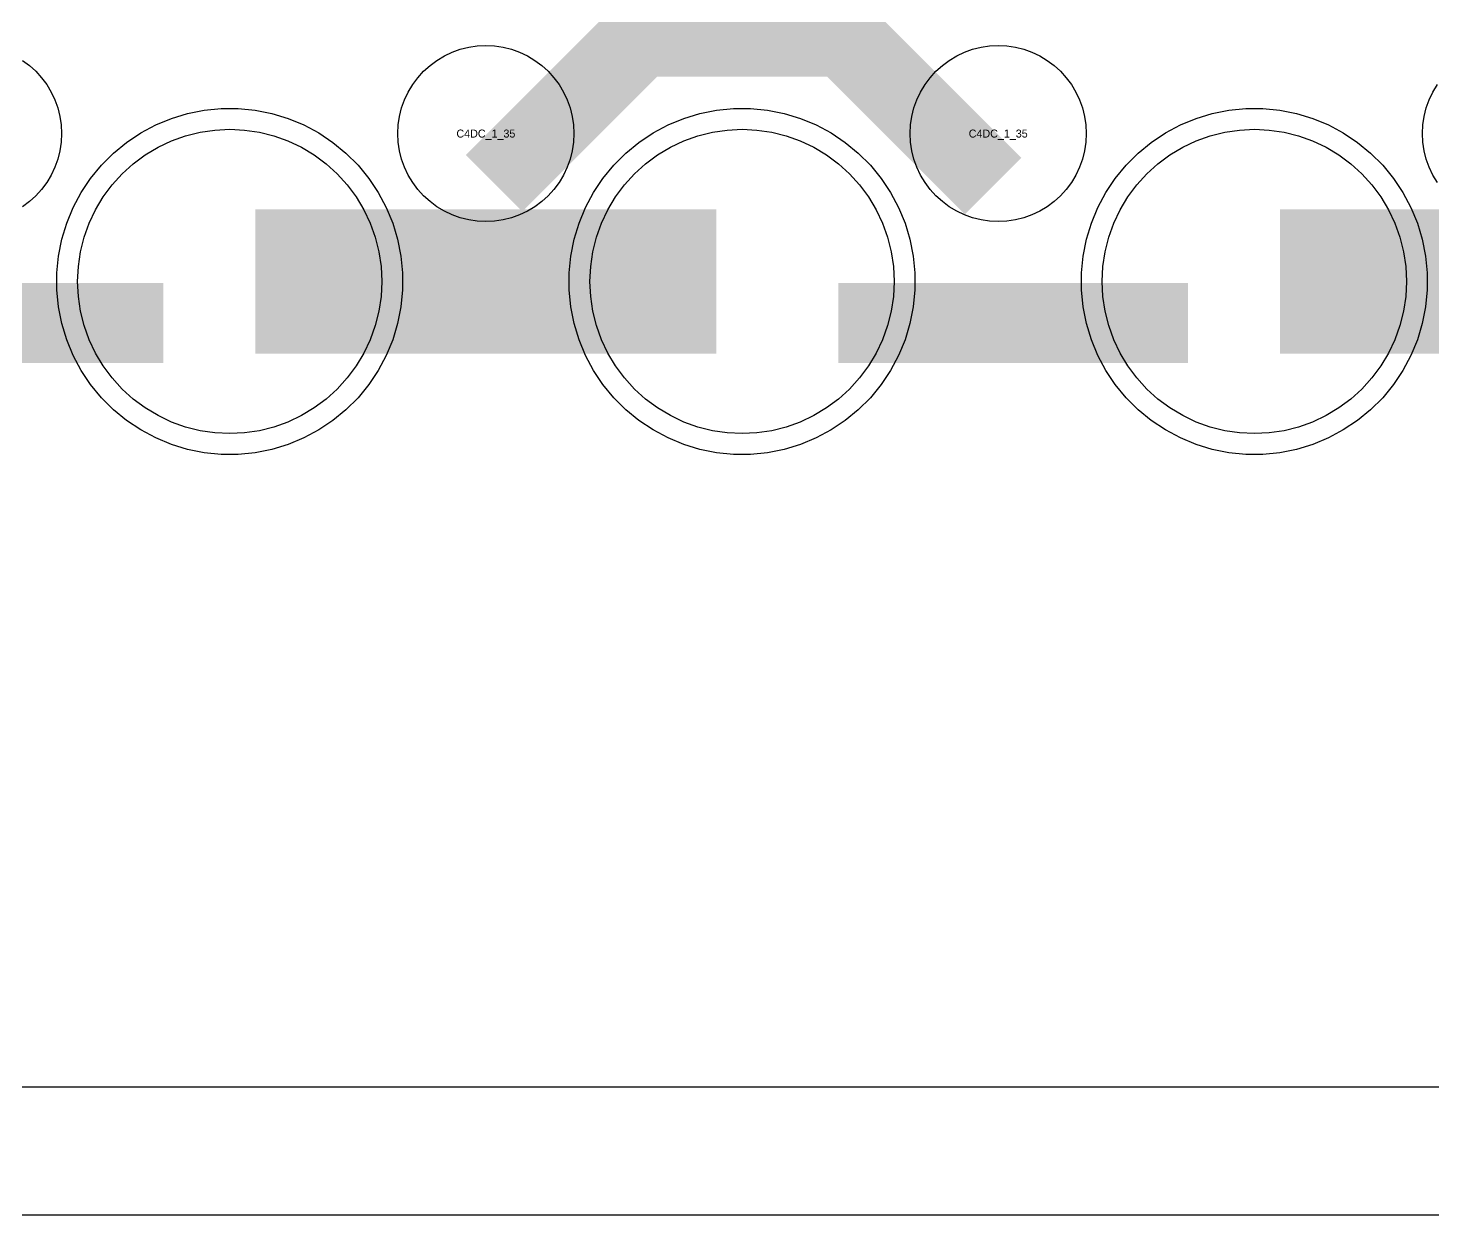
# Model space of a CAD drawing. Extents: x -11880 to 11880, y -14992 to 14992.
# Drawn here: x -943 to -504.2, y -14992.5 to -14621.9 of the extents above; entities that cross this region are included whole.
import ezdxf
from ezdxf.enums import TextEntityAlignment as Align

# ---------------------------------------------------------------- set-up
doc = ezdxf.new("R2010")
doc.units = 0
doc.header["$MEASUREMENT"] = 0
for name, color, linetype in [('GDS_775_DT_237', 138, 'CONTINUOUS'), ('OUTLINE', 30, 'CONTINUOUS'), ('RDL1_FS', 34, 'CONTINUOUS'), ('RDL_BS', 160, 'CONTINUOUS')]:
    doc.layers.add(name, color=color, linetype=linetype)

msp = doc.modelspace()

# ---------------------------------------------------------------- linework, layer by layer
at = {"layer": 'OUTLINE'}
for points in [[(-11880, -14992.5), (11880, -14992.5), (11880, 14992.5), (-11880, 14992.5)], [(-11840, -14952.5), (11840, -14952.5), (11840, 14952.5), (-11840, 14952.5)]]:
    msp.add_lwpolyline(points, close=True, dxfattribs=at)
at = {"layer": 'RDL1_FS'}
for points in [[(-880, -14748.509), (-884.657, -14748.28), (-889.268, -14747.596), (-893.791, -14746.464), (-898.181, -14744.892), (-902.395, -14742.9), (-906.395, -14740.502), (-910.14, -14737.724), (-913.594, -14734.594), (-916.724, -14731.14), (-919.502, -14727.395), (-921.9, -14723.395), (-923.892, -14719.181), (-925.464, -14714.791), (-926.596, -14710.268), (-927.28, -14705.657), (-927.509, -14701), (-927.28, -14696.343), (-926.596, -14691.732), (-925.464, -14687.209), (-923.892, -14682.819), (-921.9, -14678.605), (-919.502, -14674.605), (-916.724, -14670.86), (-913.594, -14667.406), (-910.14, -14664.276), (-906.395, -14661.498), (-902.395, -14659.1), (-898.181, -14657.108), (-893.791, -14655.536), (-889.268, -14654.404), (-884.657, -14653.72), (-880, -14653.491), (-875.343, -14653.72), (-870.732, -14654.404), (-866.209, -14655.536), (-861.819, -14657.108), (-857.605, -14659.1), (-853.605, -14661.498), (-849.86, -14664.276), (-846.406, -14667.406), (-843.276, -14670.86), (-840.498, -14674.605), (-838.1, -14678.605), (-836.108, -14682.819), (-834.536, -14687.209), (-833.404, -14691.732), (-832.72, -14696.343), (-832.491, -14701), (-832.72, -14705.657), (-833.404, -14710.268), (-834.536, -14714.791), (-836.108, -14719.181), (-838.1, -14723.395), (-840.498, -14727.395), (-843.276, -14731.14), (-846.406, -14734.594), (-849.86, -14737.724), (-853.605, -14740.502), (-857.605, -14742.9), (-861.819, -14744.892), (-866.209, -14746.464), (-870.732, -14747.596), (-875.343, -14748.28)], [(-720, -14748.509), (-724.657, -14748.28), (-729.268, -14747.596), (-733.791, -14746.464), (-738.181, -14744.892), (-742.395, -14742.9), (-746.395, -14740.502), (-750.14, -14737.724), (-753.594, -14734.594), (-756.724, -14731.14), (-759.502, -14727.395), (-761.9, -14723.395), (-763.892, -14719.181), (-765.464, -14714.791), (-766.596, -14710.268), (-767.28, -14705.657), (-767.509, -14701), (-767.28, -14696.343), (-766.596, -14691.732), (-765.464, -14687.209), (-763.892, -14682.819), (-761.9, -14678.605), (-759.502, -14674.605), (-756.724, -14670.86), (-753.594, -14667.406), (-750.14, -14664.276), (-746.395, -14661.498), (-742.395, -14659.1), (-738.181, -14657.108), (-733.791, -14655.536), (-729.268, -14654.404), (-724.657, -14653.72), (-720, -14653.491), (-715.343, -14653.72), (-710.732, -14654.404), (-706.209, -14655.536), (-701.819, -14657.108), (-697.605, -14659.1), (-693.605, -14661.498), (-689.86, -14664.276), (-686.406, -14667.406), (-683.276, -14670.86), (-680.498, -14674.605), (-678.1, -14678.605), (-676.108, -14682.819), (-674.536, -14687.209), (-673.404, -14691.732), (-672.72, -14696.343), (-672.491, -14701), (-672.72, -14705.657), (-673.404, -14710.268), (-674.536, -14714.791), (-676.108, -14719.181), (-678.1, -14723.395), (-680.498, -14727.395), (-683.276, -14731.14), (-686.406, -14734.594), (-689.86, -14737.724), (-693.605, -14740.502), (-697.605, -14742.9), (-701.819, -14744.892), (-706.209, -14746.464), (-710.732, -14747.596), (-715.343, -14748.28)], [(-560, -14748.509), (-564.657, -14748.28), (-569.268, -14747.596), (-573.791, -14746.464), (-578.181, -14744.892), (-582.395, -14742.9), (-586.395, -14740.502), (-590.14, -14737.724), (-593.594, -14734.594), (-596.724, -14731.14), (-599.502, -14727.395), (-601.9, -14723.395), (-603.892, -14719.181), (-605.464, -14714.791), (-606.596, -14710.268), (-607.28, -14705.657), (-607.509, -14701), (-607.28, -14696.343), (-606.596, -14691.732), (-605.464, -14687.209), (-603.892, -14682.819), (-601.9, -14678.605), (-599.502, -14674.605), (-596.724, -14670.86), (-593.594, -14667.406), (-590.14, -14664.276), (-586.395, -14661.498), (-582.395, -14659.1), (-578.181, -14657.108), (-573.791, -14655.536), (-569.268, -14654.404), (-564.657, -14653.72), (-560, -14653.491), (-555.343, -14653.72), (-550.732, -14654.404), (-546.209, -14655.536), (-541.819, -14657.108), (-537.605, -14659.1), (-533.605, -14661.498), (-529.86, -14664.276), (-526.406, -14667.406), (-523.276, -14670.86), (-520.498, -14674.605), (-518.1, -14678.605), (-516.108, -14682.819), (-514.536, -14687.209), (-513.404, -14691.732), (-512.72, -14696.343), (-512.491, -14701), (-512.72, -14705.657), (-513.404, -14710.268), (-514.536, -14714.791), (-516.108, -14719.181), (-518.1, -14723.395), (-520.498, -14727.395), (-523.276, -14731.14), (-526.406, -14734.594), (-529.86, -14737.724), (-533.605, -14740.502), (-537.605, -14742.9), (-541.819, -14744.892), (-546.209, -14746.464), (-550.732, -14747.596), (-555.343, -14748.28)]]:
    msp.add_lwpolyline(points, close=True, dxfattribs=at)
for points in [[(-871.998, -14701, 45, 45, 0), (-799.998, -14701, 45, 45, 0)], [(-799.998, -14701, 45, 45, 0), (-727.998, -14701, 45, 45, 0)], [(-551.998, -14701, 45, 45, 0), (-479.998, -14701, 45, 45, 0)]]:
    msp.add_lwpolyline(points, format="xyseb", dxfattribs=at)
at = {"layer": 'RDL_BS'}
for points in [[(-797.438, -14670.314, 25, 25, 0), (-751.623, -14624.499, 25, 25, 0), (-718.07, -14624.499, 25, 25, 0)], [(-641.599, -14671.213, 25, 25, 0), (-688.313, -14624.499, 25, 25, 0), (-718.071, -14624.499, 25, 25, 0)], [(-1009.984, -14714.013, 25, 25, 0), (-900.719, -14714.013, 25, 25, 0)], [(-689.984, -14714.013, 25, 25, 0), (-580.719, -14714.013, 25, 25, 0)]]:
    msp.add_lwpolyline(points, format="xyseb", dxfattribs=at)
for points in [[(-800, -14682.306), (-802.693, -14682.174), (-805.365, -14681.778), (-807.984, -14681.121), (-810.519, -14680.214), (-812.956, -14679.062), (-815.28, -14677.669), (-817.443, -14676.066), (-819.442, -14674.254), (-821.254, -14672.255), (-822.857, -14670.092), (-824.25, -14667.768), (-825.402, -14665.331), (-826.309, -14662.796), (-826.966, -14660.177), (-827.362, -14657.505), (-827.494, -14654.812), (-827.362, -14652.119), (-826.966, -14649.447), (-826.309, -14646.828), (-825.402, -14644.293), (-824.25, -14641.856), (-822.857, -14639.532), (-821.254, -14637.369), (-819.442, -14635.37), (-817.443, -14633.558), (-815.28, -14631.955), (-812.956, -14630.562), (-810.519, -14629.41), (-807.984, -14628.503), (-805.365, -14627.846), (-802.693, -14627.45), (-800, -14627.318), (-797.307, -14627.45), (-794.635, -14627.846), (-792.016, -14628.503), (-789.481, -14629.41), (-787.044, -14630.562), (-784.72, -14631.955), (-782.557, -14633.558), (-780.558, -14635.37), (-778.746, -14637.369), (-777.143, -14639.532), (-775.75, -14641.856), (-774.598, -14644.293), (-773.691, -14646.828), (-773.034, -14649.447), (-772.638, -14652.119), (-772.506, -14654.812), (-772.638, -14657.505), (-773.034, -14660.177), (-773.691, -14662.796), (-774.598, -14665.331), (-775.75, -14667.768), (-777.143, -14670.092), (-778.746, -14672.255), (-780.558, -14674.254), (-782.557, -14676.066), (-784.72, -14677.669), (-787.044, -14679.062), (-789.481, -14680.214), (-792.016, -14681.121), (-794.635, -14681.778), (-797.307, -14682.174)], [(-640, -14682.306), (-642.693, -14682.174), (-645.365, -14681.778), (-647.984, -14681.121), (-650.519, -14680.214), (-652.956, -14679.062), (-655.28, -14677.669), (-657.443, -14676.066), (-659.442, -14674.254), (-661.254, -14672.255), (-662.857, -14670.092), (-664.25, -14667.768), (-665.402, -14665.331), (-666.309, -14662.796), (-666.966, -14660.177), (-667.362, -14657.505), (-667.494, -14654.812), (-667.362, -14652.119), (-666.966, -14649.447), (-666.309, -14646.828), (-665.402, -14644.293), (-664.25, -14641.856), (-662.857, -14639.532), (-661.254, -14637.369), (-659.442, -14635.37), (-657.443, -14633.558), (-655.28, -14631.955), (-652.956, -14630.562), (-650.519, -14629.41), (-647.984, -14628.503), (-645.365, -14627.846), (-642.693, -14627.45), (-640, -14627.318), (-637.307, -14627.45), (-634.635, -14627.846), (-632.016, -14628.503), (-629.481, -14629.41), (-627.044, -14630.562), (-624.72, -14631.955), (-622.557, -14633.558), (-620.558, -14635.37), (-618.746, -14637.369), (-617.143, -14639.532), (-615.75, -14641.856), (-614.598, -14644.293), (-613.691, -14646.828), (-613.034, -14649.447), (-612.638, -14652.119), (-612.506, -14654.812), (-612.638, -14657.505), (-613.034, -14660.177), (-613.691, -14662.796), (-614.598, -14665.331), (-615.75, -14667.768), (-617.143, -14670.092), (-618.746, -14672.255), (-620.558, -14674.254), (-622.557, -14676.066), (-624.72, -14677.669), (-627.044, -14679.062), (-629.481, -14680.214), (-632.016, -14681.121), (-634.635, -14681.778), (-637.307, -14682.174)], [(-882.644, -14755), (-887.938, -14754.483), (-893.165, -14753.437), (-898.205, -14751.906), (-903.115, -14749.875), (-907.777, -14747.383), (-912.191, -14744.436), (-916.292, -14741.074), (-920.074, -14737.292), (-923.436, -14733.191), (-926.383, -14728.777), (-928.875, -14724.115), (-930.906, -14719.205), (-932.437, -14714.165), (-933.483, -14708.938), (-934, -14703.644), (-934, -14698.356), (-933.483, -14693.062), (-932.437, -14687.835), (-930.906, -14682.795), (-928.875, -14677.885), (-926.383, -14673.223), (-923.436, -14668.809), (-920.074, -14664.708), (-916.292, -14660.926), (-912.191, -14657.564), (-907.777, -14654.617), (-903.115, -14652.125), (-898.205, -14650.094), (-893.165, -14648.563), (-887.938, -14647.517), (-882.644, -14647), (-877.356, -14647), (-872.062, -14647.517), (-866.835, -14648.563), (-861.795, -14650.094), (-856.885, -14652.125), (-852.223, -14654.617), (-847.809, -14657.564), (-843.708, -14660.926), (-839.926, -14664.708), (-836.564, -14668.809), (-833.617, -14673.223), (-831.125, -14677.885), (-829.094, -14682.795), (-827.563, -14687.835), (-826.517, -14693.062), (-826, -14698.356), (-826, -14703.644), (-826.517, -14708.938), (-827.563, -14714.165), (-829.094, -14719.205), (-831.125, -14724.115), (-833.617, -14728.777), (-836.564, -14733.191), (-839.926, -14737.292), (-843.708, -14741.074), (-847.809, -14744.436), (-852.223, -14747.383), (-856.885, -14749.875), (-861.795, -14751.906), (-866.835, -14753.437), (-872.062, -14754.483), (-877.356, -14755)], [(-722.644, -14755), (-727.938, -14754.483), (-733.165, -14753.437), (-738.205, -14751.906), (-743.115, -14749.875), (-747.777, -14747.383), (-752.191, -14744.436), (-756.292, -14741.074), (-760.074, -14737.292), (-763.436, -14733.191), (-766.383, -14728.777), (-768.875, -14724.115), (-770.906, -14719.205), (-772.437, -14714.165), (-773.483, -14708.938), (-774, -14703.644), (-774, -14698.356), (-773.483, -14693.062), (-772.437, -14687.835), (-770.906, -14682.795), (-768.875, -14677.885), (-766.383, -14673.223), (-763.436, -14668.809), (-760.074, -14664.708), (-756.292, -14660.926), (-752.191, -14657.564), (-747.777, -14654.617), (-743.115, -14652.125), (-738.205, -14650.094), (-733.165, -14648.563), (-727.938, -14647.517), (-722.644, -14647), (-717.356, -14647), (-712.062, -14647.517), (-706.835, -14648.563), (-701.795, -14650.094), (-696.885, -14652.125), (-692.223, -14654.617), (-687.809, -14657.564), (-683.708, -14660.926), (-679.926, -14664.708), (-676.564, -14668.809), (-673.617, -14673.223), (-671.125, -14677.885), (-669.094, -14682.795), (-667.563, -14687.835), (-666.517, -14693.062), (-666, -14698.356), (-666, -14703.644), (-666.517, -14708.938), (-667.563, -14714.165), (-669.094, -14719.205), (-671.125, -14724.115), (-673.617, -14728.777), (-676.564, -14733.191), (-679.926, -14737.292), (-683.708, -14741.074), (-687.809, -14744.436), (-692.223, -14747.383), (-696.885, -14749.875), (-701.795, -14751.906), (-706.835, -14753.437), (-712.062, -14754.483), (-717.356, -14755)], [(-562.644, -14755), (-567.938, -14754.483), (-573.165, -14753.437), (-578.205, -14751.906), (-583.115, -14749.875), (-587.777, -14747.383), (-592.191, -14744.436), (-596.292, -14741.074), (-600.074, -14737.292), (-603.436, -14733.191), (-606.383, -14728.777), (-608.875, -14724.115), (-610.906, -14719.205), (-612.437, -14714.165), (-613.483, -14708.938), (-614, -14703.644), (-614, -14698.356), (-613.483, -14693.062), (-612.437, -14687.835), (-610.906, -14682.795), (-608.875, -14677.885), (-606.383, -14673.223), (-603.436, -14668.809), (-600.074, -14664.708), (-596.292, -14660.926), (-592.191, -14657.564), (-587.777, -14654.617), (-583.115, -14652.125), (-578.205, -14650.094), (-573.165, -14648.563), (-567.938, -14647.517), (-562.644, -14647), (-557.356, -14647), (-552.062, -14647.517), (-546.835, -14648.563), (-541.795, -14650.094), (-536.885, -14652.125), (-532.223, -14654.617), (-527.809, -14657.564), (-523.708, -14660.926), (-519.926, -14664.708), (-516.564, -14668.809), (-513.617, -14673.223), (-511.125, -14677.885), (-509.094, -14682.795), (-507.563, -14687.835), (-506.517, -14693.062), (-506, -14698.356), (-506, -14703.644), (-506.517, -14708.938), (-507.563, -14714.165), (-509.094, -14719.205), (-511.125, -14724.115), (-513.617, -14728.777), (-516.564, -14733.191), (-519.926, -14737.292), (-523.708, -14741.074), (-527.809, -14744.436), (-532.223, -14747.383), (-536.885, -14749.875), (-541.795, -14751.906), (-546.835, -14753.437), (-552.062, -14754.483), (-557.356, -14755)]]:
    msp.add_lwpolyline(points, close=True, dxfattribs=at)
for points in [[(-944.72, -14631.955), (-942.557, -14633.558), (-940.558, -14635.37), (-938.746, -14637.369), (-937.143, -14639.532), (-935.75, -14641.856), (-934.598, -14644.293), (-933.691, -14646.828), (-933.034, -14649.447), (-932.638, -14652.119), (-932.506, -14654.812), (-932.638, -14657.505), (-933.034, -14660.177), (-933.691, -14662.796), (-934.598, -14665.331), (-935.75, -14667.768), (-937.143, -14670.092), (-938.746, -14672.255), (-940.558, -14674.254), (-942.557, -14676.066), (-944.72, -14677.669)], [(-502.857, -14670.092), (-504.25, -14667.768), (-505.402, -14665.331), (-506.309, -14662.796), (-506.966, -14660.177), (-507.362, -14657.505), (-507.494, -14654.812), (-507.362, -14652.119), (-506.966, -14649.447), (-506.309, -14646.828), (-505.402, -14644.293), (-504.25, -14641.856), (-502.857, -14639.532)]]:
    msp.add_lwpolyline(points, dxfattribs=at)

# ---------------------------------------------------------------- texts
at = {"layer": 'GDS_775_DT_237'}
for p in [(-800, -14654.812), (-800, -14654.812), (-640, -14654.812), (-640, -14654.812)]:
    msp.add_text('C4DC_1_35', height=2.5, dxfattribs=at).set_placement(p, align=Align.MIDDLE_CENTER)

doc.saveas('drawing.dxf')
